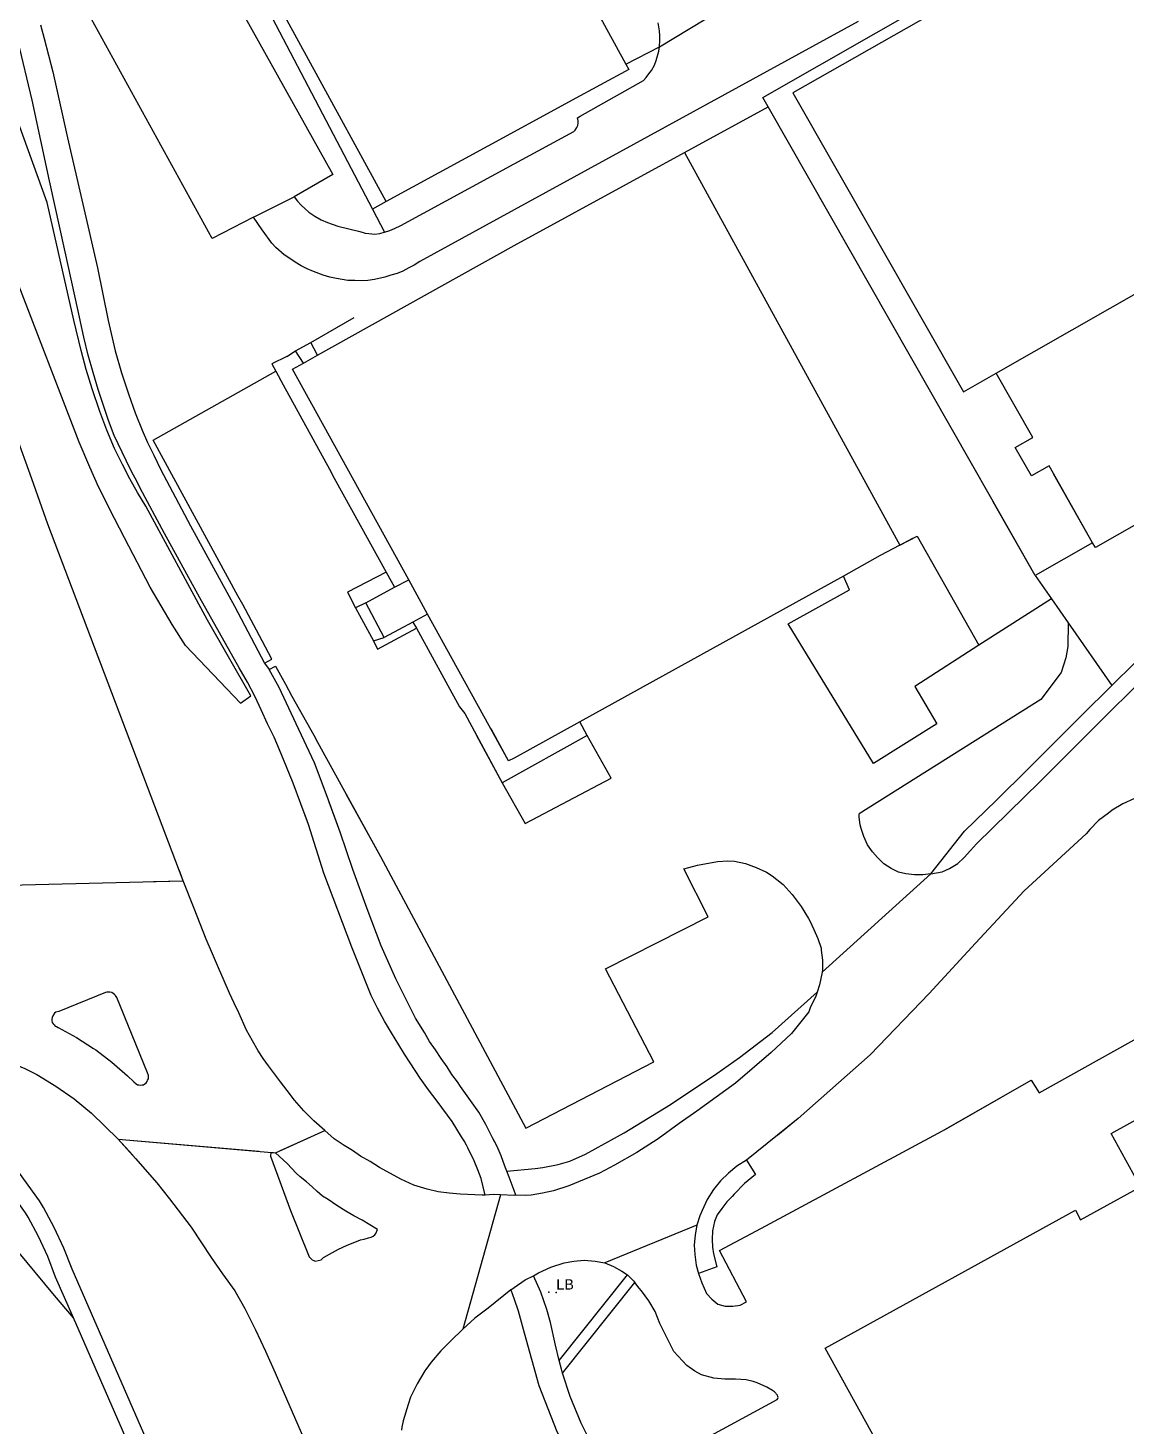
# Model space of a CAD drawing. Header units: millimetres. Extents: x 111502 to 977541, y 8702 to 1044108.
# Drawn here: x 488447 to 488566.8, y 240119.7 to 240272.3 of the extents above; entities that cross this region are included whole.
import ezdxf
from ezdxf.enums import TextEntityAlignment as Align

# ---------------------------------------------------------------- set-up
doc = ezdxf.new("R2010")
doc.units = ezdxf.units.MM
doc.header["$LTSCALE"] = 0.25
doc.linetypes.add('DASHED2', pattern=[9.525, 6.35, -3.175])
doc.layers.add('E HVSS As Laid HV', color=10, linetype='Continuous')
doc.layers.add('X HVSS Site Background', color=8, linetype='Continuous')
doc.styles.add('DE172433-F6F7-4C85-BB91-2B', font='arial.ttf', dxfattribs={"height": 0.2})

# ---------------------------------------------------------------- blocks, each defined once
blk = doc.blocks.new('OS MAP 060722')
at = {"layer": 'X HVSS Site Background', "flags": 128}
for points in [[(-315.8, 1024.12), (-315.98, 1024.44), (-315.98, 1024.44), (-316.33, 1024.99), (-316.33, 1024.99), (-317.33, 1026.69), (-317.33, 1026.69), (-318.98, 1028.89), (-318.98, 1028.89), (-319.93, 1030.14), (-319.93, 1030.14), (-320.83, 1031.39), (-320.83, 1031.39), (-321.93, 1033.09), (-321.93, 1033.09), (-322.53, 1034.04), (-322.53, 1034.04), (-323.18, 1035.04), (-323.18, 1035.04), (-323.98, 1036.34), (-323.98, 1036.34), (-324.73, 1037.64), (-324.73, 1037.64), (-325.48, 1039.04), (-325.48, 1039.04), (-326.18, 1040.44), (-326.18, 1040.44), (-328.28, 1045.69), (-328.28, 1045.69), (-331.33, 1053.79), (-331.33, 1053.79), (-333.03, 1059.09), (-333.03, 1059.09), (-334.68, 1063.59), (-334.68, 1063.59), (-335.43, 1065.39), (-335.43, 1065.39), (-336.18, 1067.24), (-336.18, 1067.24), (-336.78, 1068.64), (-336.78, 1068.64), (-337.48, 1070.09), (-337.48, 1070.09), (-338.18, 1071.59), (-338.18, 1071.59), (-338.83, 1073.04), (-338.83, 1073.04), (-339.68, 1074.64), (-339.68, 1074.64), (-340.58, 1076.19), (-340.58, 1076.19), (-344.88, 1083.84), (-344.88, 1083.84), (-348.73, 1090.84), (-348.73, 1090.84), (-351.38, 1095.79), (-351.38, 1095.79), (-351.73, 1096.49), (-351.73, 1096.49), (-352.33, 1097.64), (-352.33, 1097.64), (-352.93, 1098.84), (-352.93, 1098.84), (-354.23, 1101.54), (-354.23, 1101.54), (-354.83, 1103.19), (-354.83, 1103.19), (-355.38, 1104.84), (-355.38, 1104.84), (-355.98, 1106.59), (-355.98, 1106.59), (-356.53, 1108.44), (-356.53, 1108.44), (-357.08, 1110.34), (-357.08, 1110.34), (-357.53, 1112.29), (-357.53, 1112.29), (-358.18, 1115.29), (-358.18, 1115.29), (-359.58, 1121.59), (-359.58, 1121.59), (-361.28, 1129.34), (-361.28, 1129.34), (-363.18, 1138.14), (-363.18, 1138.14), (-364.73, 1144.69)], [(-340.43, 1072.34), (-339.33, 1073.14), (-339.33, 1073.14), (-344.03, 1081.39), (-344.03, 1081.39), (-350.78, 1093.84), (-350.78, 1093.84), (-351.68, 1095.34), (-351.68, 1095.34), (-352.53, 1096.84), (-352.53, 1096.84), (-353.33, 1098.39), (-353.33, 1098.39), (-354.18, 1100.14), (-354.18, 1100.14), (-355.03, 1102.14), (-355.03, 1102.14), (-355.78, 1104.19), (-355.78, 1104.19), (-356.63, 1106.64), (-356.63, 1106.64), (-357.28, 1108.74), (-357.28, 1108.74), (-357.83, 1110.84), (-357.83, 1110.84), (-358.63, 1114.14), (-358.63, 1114.14), (-361.53, 1126.99), (-361.53, 1126.99), (-376.13, 1167.29)], [(-340.43, 1072.34), (-346.43, 1078.64), (-346.43, 1078.64), (-347.88, 1080.94), (-347.88, 1080.94), (-350.28, 1084.99), (-350.28, 1084.99), (-353.08, 1090.39), (-353.08, 1090.39), (-354.18, 1092.49), (-354.18, 1092.49), (-355.93, 1095.94), (-355.93, 1095.94), (-356.88, 1098.09), (-356.88, 1098.09), (-358.03, 1100.84), (-358.03, 1100.84), (-364.98, 1118.89)], [(-346.68, 1052.94), (-361.46, 1091.89), (-361.46, 1091.89), (-363.2, 1096.84), (-363.2, 1096.84), (-365, 1101.77)], [(-342.43, 1157.59), (-326.05, 1126.26)], [(-324.53, 1127.09), (-341.48, 1158.14)], [(-339.03, 1125.39), (-343.53, 1123.04), (-343.53, 1123.04), (-357.93, 1149.29), (-357.93, 1149.29), (-353.33, 1151.84), (-353.33, 1151.84), (-354.78, 1154.54), (-354.78, 1154.54), (-359.4, 1151.97)], [(-343.73, 1153.99), (-330.38, 1130.04), (-330.38, 1130.04), (-334.58, 1127.59)], [(-294.73, 1143.99), (-294.68, 1144.69), (-294.68, 1144.69), (-294.68, 1145.19), (-294.68, 1145.19), (-294.73, 1145.74), (-294.73, 1145.74), (-294.88, 1146.59)], [(-294.73, 1143.99), (-283.03, 1151.09)], [(-362.28, 1146.39), (-361.88, 1144.89), (-361.88, 1144.89), (-360.93, 1141.24), (-360.93, 1141.24), (-359.33, 1134.04), (-359.33, 1134.04), (-357.63, 1126.79), (-357.63, 1126.79), (-356.03, 1119.84), (-356.03, 1119.84), (-354.88, 1114.09), (-354.88, 1114.09), (-354.13, 1110.79), (-354.13, 1110.79), (-353.43, 1108.39), (-353.43, 1108.39), (-352.63, 1105.99), (-352.63, 1105.99), (-351.93, 1104.04), (-351.93, 1104.04), (-351.18, 1102.14), (-351.18, 1102.14), (-350.58, 1100.79), (-350.58, 1100.79), (-349.88, 1099.39), (-349.88, 1099.39), (-349.18, 1097.89), (-349.18, 1097.89), (-345.88, 1091.69), (-345.88, 1091.69), (-341.08, 1082.94), (-341.08, 1082.94), (-337.83, 1076.69)], [(-273.03, 1146.74), (-310.58, 1126.19), (-310.58, 1126.19), (-320.88, 1120.54), (-320.88, 1120.54), (-321.48, 1120.14), (-321.48, 1120.14), (-322.08, 1119.84), (-322.08, 1119.84), (-322.73, 1119.49), (-322.73, 1119.49), (-323.33, 1119.24), (-323.33, 1119.24), (-324.03, 1119.04), (-324.03, 1119.04), (-324.68, 1118.84), (-324.68, 1118.84), (-325.83, 1118.59), (-325.83, 1118.59), (-326.53, 1118.49), (-326.53, 1118.49), (-327.28, 1118.44), (-327.28, 1118.44), (-327.98, 1118.49), (-327.98, 1118.49), (-328.73, 1118.49), (-328.73, 1118.49), (-329.98, 1118.69), (-329.98, 1118.69), (-330.68, 1118.84), (-330.68, 1118.84), (-331.43, 1119.04), (-331.43, 1119.04), (-332.48, 1119.44), (-332.48, 1119.44), (-333.18, 1119.74), (-333.18, 1119.74), (-333.83, 1120.09), (-333.83, 1120.09), (-334.48, 1120.49), (-334.48, 1120.49), (-335.18, 1120.94), (-335.18, 1120.94), (-335.68, 1121.29), (-335.68, 1121.29), (-336.58, 1122.09), (-336.58, 1122.09), (-337.03, 1122.54), (-337.03, 1122.54), (-338.08, 1123.99), (-338.08, 1123.99), (-339.03, 1125.39)], [(-302.63, 1149.84), (-298.4, 1142.08)], [(-282.85, 1137.43), (-283.44, 1138.46), (-283.44, 1138.46), (-264.88, 1149.04)], [(-265.13, 1147.52), (-280.16, 1138.96), (-280.16, 1138.96), (-261.56, 1106.33), (-261.56, 1106.33), (-258, 1108.36)], [(-324.73, 1123.74), (-324.73, 1123.74), (-324.73, 1123.74), (-324.13, 1123.94), (-324.13, 1123.94), (-323.63, 1124.14), (-323.63, 1124.14), (-322.93, 1124.49), (-322.93, 1124.49), (-310.58, 1131.19), (-310.58, 1131.19), (-304.08, 1134.74), (-304.08, 1134.74), (-303.93, 1134.89), (-303.93, 1134.89), (-303.73, 1135.19), (-303.73, 1135.19), (-303.63, 1135.39), (-303.63, 1135.39), (-303.58, 1135.69), (-303.58, 1135.69), (-303.58, 1135.89), (-303.58, 1135.89), (-303.68, 1136.24), (-303.68, 1136.24), (-303.36, 1136.42), (-303.36, 1136.42), (-296.48, 1140.29), (-296.48, 1140.29), (-296.18, 1140.64), (-296.18, 1140.64), (-295.88, 1141.04), (-295.88, 1141.04), (-295.58, 1141.39), (-295.58, 1141.39), (-295.28, 1141.99), (-295.28, 1141.99), (-295.08, 1142.49), (-295.08, 1142.49), (-294.78, 1143.49), (-294.78, 1143.49), (-294.73, 1143.99)], [(-298.4, 1142.08), (-294.73, 1143.99)], [(-298.4, 1142.08), (-298.08, 1141.49), (-298.08, 1141.49), (-304.24, 1138.14), (-304.24, 1138.14), (-310.58, 1134.69), (-310.58, 1134.69), (-324.53, 1127.09)], [(-291.98, 1132.44), (-282.85, 1137.43)], [(-253.72, 1086.26), (-258.62, 1094.87), (-258.62, 1094.87), (-260.68, 1098.49), (-260.68, 1098.49), (-282.85, 1137.43)], [(-332.03, 1110.34), (-310.58, 1122.29), (-310.58, 1122.29), (-291.98, 1132.44)], [(-291.98, 1132.44), (-268.48, 1089.59)], [(-339.03, 1125.39), (-334.58, 1127.59)], [(-334.58, 1127.59), (-334.23, 1127.14), (-334.23, 1127.14), (-333.83, 1126.69), (-333.83, 1126.69), (-333.38, 1126.29), (-333.38, 1126.29), (-332.98, 1125.94), (-332.98, 1125.94), (-332.33, 1125.49), (-332.33, 1125.49), (-331.63, 1125.09), (-331.63, 1125.09), (-330.93, 1124.79), (-330.93, 1124.79), (-329.83, 1124.39), (-329.83, 1124.39), (-327.58, 1123.84), (-327.58, 1123.84), (-327.18, 1123.74), (-327.18, 1123.74), (-326.83, 1123.64), (-326.83, 1123.64), (-326.43, 1123.59), (-326.43, 1123.59), (-325.78, 1123.54), (-325.78, 1123.54), (-325.23, 1123.59), (-325.23, 1123.59), (-324.75, 1123.74), (-324.75, 1123.74), (-324.73, 1123.74)], [(-324.53, 1127.09), (-326.05, 1126.26)], [(-326.05, 1126.26), (-324.73, 1123.74)], [(-258, 1108.36), (-224.82, 1127.27), (-224.82, 1127.27), (-213.96, 1108.23)], [(-245.37, 1074.26), (-242.85, 1076.75)], [(-332.78, 1111.69), (-328.03, 1114.44)], [(-334.43, 1110.79), (-332.78, 1111.69)], [(-332.03, 1110.34), (-332.78, 1111.69)], [(-335.38, 1110.19), (-337.03, 1109.39), (-337.03, 1109.39), (-336.58, 1108.59)], [(-335.38, 1110.19), (-334.43, 1110.79)], [(-333.58, 1109.44), (-334.43, 1110.79)], [(-333.58, 1109.44), (-332.03, 1110.34)], [(-265.13, 1053.69), (-263.88, 1053.94), (-263.88, 1053.94), (-263.08, 1054.29), (-263.08, 1054.29), (-262.18, 1054.84), (-262.18, 1054.84), (-261.48, 1055.49), (-261.48, 1055.49), (-260.78, 1056.24), (-260.78, 1056.24), (-260.13, 1056.99), (-260.13, 1056.99), (-256.63, 1060.39), (-256.63, 1060.39), (-253.18, 1063.79), (-253.18, 1063.79), (-247.33, 1069.64), (-247.33, 1069.64), (-241.53, 1075.39)], [(-337.83, 1076.69), (-337.01, 1077.13), (-337.01, 1077.13), (-338.08, 1079.14), (-338.08, 1079.14), (-340.18, 1083.09), (-340.18, 1083.09), (-340.73, 1084.04), (-340.73, 1084.04), (-349.98, 1101.04), (-349.98, 1101.04), (-336.58, 1108.59)], [(-336.58, 1108.59), (-335.78, 1107.09), (-335.78, 1107.09), (-330.73, 1097.89), (-330.73, 1097.89), (-330.23, 1096.89), (-330.23, 1096.89), (-324.53, 1086.64)], [(-322.08, 1085.79), (-334.78, 1108.79), (-334.78, 1108.79), (-333.58, 1109.44)], [(-247.46, 1089.85), (-252.22, 1098.23), (-252.22, 1098.23), (-254.14, 1097.14), (-254.14, 1097.14), (-255.91, 1100.26), (-255.91, 1100.26), (-254, 1101.35), (-254, 1101.35), (-258, 1108.36)], [(-222.16, 1103.56), (-247.14, 1089.31), (-247.14, 1089.31), (-247.46, 1089.85)], [(-268.48, 1089.59), (-266.62, 1090.58), (-266.62, 1090.58), (-259.86, 1078.65)], [(-247.46, 1089.85), (-253.72, 1086.26)], [(-268.48, 1089.59), (-270.63, 1088.44), (-270.63, 1088.44), (-274.63, 1086.19)], [(-324.53, 1086.64), (-328.78, 1084.44), (-328.78, 1084.44), (-327.88, 1082.74)], [(-324.53, 1086.64), (-323.63, 1084.99)], [(-323.63, 1084.99), (-322.08, 1085.79)], [(-320.03, 1082.04), (-322.08, 1085.79)], [(-274.63, 1086.19), (-303.42, 1070.29)], [(-259.86, 1078.65), (-266.86, 1074.14), (-266.86, 1074.14), (-264.47, 1070.08), (-264.47, 1070.08), (-271.37, 1065.76), (-271.37, 1065.76), (-280.68, 1080.99), (-280.68, 1080.99), (-273.98, 1084.69), (-273.98, 1084.69), (-274.63, 1086.19)], [(-253.72, 1086.26), (-251.96, 1083.74)], [(-326.78, 1083.29), (-323.63, 1084.99)], [(-251.96, 1083.74), (-259.86, 1078.65)], [(-251.96, 1083.74), (-250.13, 1081.11)], [(-326.78, 1083.29), (-327.88, 1082.74)], [(-327.88, 1082.74), (-325.93, 1079.14)], [(-324.78, 1079.49), (-326.78, 1083.29)], [(-320.03, 1082.04), (-321.63, 1081.19)], [(-303.42, 1070.29), (-310.58, 1066.34), (-310.58, 1066.34), (-311.18, 1066.04), (-311.18, 1066.04), (-320.03, 1082.04)], [(-325.93, 1079.14), (-325.48, 1078.24), (-325.48, 1078.24), (-321.23, 1080.54)], [(-321.63, 1081.19), (-324.78, 1079.49)], [(-321.63, 1081.19), (-321.23, 1080.54)], [(-321.23, 1080.54), (-316.53, 1071.94), (-316.53, 1071.94), (-315.98, 1071.19), (-315.98, 1071.19), (-311.88, 1063.64)], [(-250.13, 1081.11), (-250.15, 1078.53), (-250.15, 1078.53), (-250.4, 1077.3), (-250.4, 1077.3), (-250.89, 1075.68), (-250.89, 1075.68), (-253.11, 1072.75), (-253.11, 1072.75), (-272.93, 1060.24)], [(-250.13, 1081.11), (-245.37, 1074.26)], [(-325.93, 1079.14), (-324.78, 1079.49)], [(-337.83, 1076.69), (-337.32, 1076)], [(-337.32, 1076), (-336.63, 1076.38), (-336.63, 1076.38), (-335.54, 1074.42), (-335.54, 1074.42), (-334.83, 1073.09), (-334.83, 1073.09), (-332.43, 1068.84), (-332.43, 1068.84), (-332.03, 1068.09), (-332.03, 1068.09), (-325.18, 1055.59), (-325.18, 1055.59), (-309.29, 1025.93), (-309.29, 1025.93), (-295.35, 1033.19), (-295.35, 1033.19), (-300.6, 1043.33), (-300.6, 1043.33), (-289.42, 1049), (-289.42, 1049), (-292.06, 1054.25), (-292.06, 1054.25), (-291.53, 1054.39), (-291.53, 1054.39), (-290.58, 1054.64), (-290.58, 1054.64), (-288.38, 1055.04), (-288.38, 1055.04), (-287.28, 1055.14), (-287.28, 1055.14), (-286.53, 1055.09), (-286.53, 1055.09), (-285.33, 1054.84), (-285.33, 1054.84), (-284.18, 1054.39), (-284.18, 1054.39), (-283.03, 1053.89), (-283.03, 1053.89), (-282.43, 1053.49), (-282.43, 1053.49), (-281.23, 1052.54), (-281.23, 1052.54), (-280.23, 1051.44), (-280.23, 1051.44), (-279.28, 1050.14), (-279.28, 1050.14), (-278.48, 1048.84), (-278.48, 1048.84), (-278.33, 1048.59), (-278.33, 1048.59), (-277.88, 1047.64), (-277.88, 1047.64), (-277.43, 1046.64), (-277.43, 1046.64), (-277.08, 1045.59), (-277.08, 1045.59), (-277.08, 1045.39), (-277.08, 1045.39), (-276.93, 1044.29), (-276.93, 1044.29), (-276.93, 1043.24), (-276.93, 1043.24), (-276.98, 1042.99)], [(-312.57, 1024.22), (-312.93, 1024.89), (-312.93, 1024.89), (-313.68, 1026.34), (-313.68, 1026.34), (-314.43, 1027.69), (-314.43, 1027.69), (-316.43, 1030.49), (-316.43, 1030.49), (-316.78, 1030.99), (-316.78, 1030.99), (-317.38, 1031.79), (-317.38, 1031.79), (-317.88, 1032.64), (-317.88, 1032.64), (-318.53, 1033.54), (-318.53, 1033.54), (-319.18, 1034.49), (-319.18, 1034.49), (-319.83, 1035.39), (-319.83, 1035.39), (-320.38, 1036.39), (-320.38, 1036.39), (-321.33, 1037.94), (-321.33, 1037.94), (-323.48, 1042.24), (-323.48, 1042.24), (-325.08, 1045.84), (-325.08, 1045.84), (-326.63, 1049.89), (-326.63, 1049.89), (-328.18, 1054.19), (-328.18, 1054.19), (-329.58, 1058.24), (-329.58, 1058.24), (-330.98, 1062.14), (-330.98, 1062.14), (-332.38, 1065.84), (-332.38, 1065.84), (-334.38, 1070.09), (-334.38, 1070.09), (-336.23, 1074.04), (-336.23, 1074.04), (-337.32, 1076)], [(-265.13, 1053.69), (-261.45, 1058.35), (-261.45, 1058.35), (-257.96, 1061.75), (-257.96, 1061.75), (-254.52, 1065.14), (-254.52, 1065.14), (-248.67, 1070.99), (-248.67, 1070.99), (-245.37, 1074.26)], [(-302.6, 1068.82), (-303.42, 1070.29)], [(-311.88, 1063.64), (-309.37, 1059.19), (-309.37, 1059.19), (-299.99, 1064.15), (-299.99, 1064.15), (-302.6, 1068.82)], [(-302.6, 1068.82), (-311.88, 1063.64)], [(-242.88, 1061.94), (-244.18, 1061.34), (-244.18, 1061.34), (-245.33, 1060.64), (-245.33, 1060.64), (-245.73, 1060.34), (-245.73, 1060.34), (-246.83, 1059.54), (-246.83, 1059.54), (-247.78, 1058.54), (-247.78, 1058.54), (-248.18, 1058.09), (-248.18, 1058.09), (-254.93, 1051.84), (-254.93, 1051.84), (-260.23, 1046.14), (-260.23, 1046.14), (-265.28, 1040.64), (-265.28, 1040.64), (-271.73, 1033.94), (-271.73, 1033.94), (-279.58, 1026.99), (-279.58, 1026.99), (-281.82, 1025.18)], [(-265.13, 1053.69), (-265.98, 1053.59), (-265.98, 1053.59), (-266.88, 1053.59), (-266.88, 1053.59), (-267.83, 1053.69), (-267.83, 1053.69), (-268.63, 1053.89), (-268.63, 1053.89), (-269.43, 1054.29), (-269.43, 1054.29), (-270.23, 1054.79), (-270.23, 1054.79), (-270.93, 1055.49), (-270.93, 1055.49), (-271.48, 1056.09), (-271.48, 1056.09), (-272.03, 1056.89), (-272.03, 1056.89), (-272.43, 1057.79), (-272.43, 1057.79), (-272.73, 1058.64), (-272.73, 1058.64), (-272.83, 1059.04), (-272.83, 1059.04), (-272.93, 1059.89), (-272.93, 1059.89), (-272.93, 1060.24)], [(-276.98, 1042.99), (-265.13, 1053.69)], [(-367.23, 1052.44), (-346.68, 1052.94)], [(-331.23, 1025.69), (-332.43, 1026.74), (-332.43, 1026.74), (-333.53, 1027.84), (-333.53, 1027.84), (-334.53, 1028.99), (-334.53, 1028.99), (-335.33, 1030.04), (-335.33, 1030.04), (-336.08, 1030.99), (-336.08, 1030.99), (-336.73, 1031.89), (-336.73, 1031.89), (-337.38, 1032.74), (-337.38, 1032.74), (-337.98, 1033.54), (-337.98, 1033.54), (-338.53, 1034.39), (-338.53, 1034.39), (-339.13, 1035.49), (-339.13, 1035.49), (-339.78, 1036.64), (-339.78, 1036.64), (-340.63, 1038.54), (-340.63, 1038.54), (-341.13, 1039.59), (-341.13, 1039.59), (-341.63, 1040.69), (-341.63, 1040.69), (-342.23, 1042.04), (-342.23, 1042.04), (-342.83, 1043.44), (-342.83, 1043.44), (-343.48, 1044.99), (-343.48, 1044.99), (-344.18, 1046.59), (-344.18, 1046.59), (-345.48, 1049.94), (-345.48, 1049.94), (-346.68, 1052.94)], [(-276.98, 1042.99), (-277.28, 1041.59), (-277.28, 1041.59), (-277.53, 1040.79)], [(-355.18, 1040.74), (-360.28, 1038.69), (-360.28, 1038.69), (-360.58, 1038.59), (-360.58, 1038.59), (-360.73, 1038.49), (-360.73, 1038.49), (-360.93, 1038.19), (-360.93, 1038.19), (-360.98, 1038.04), (-360.98, 1038.04), (-361.03, 1037.84), (-361.03, 1037.84), (-361.03, 1037.69), (-361.03, 1037.69), (-360.98, 1037.49), (-360.98, 1037.49), (-360.88, 1037.34), (-360.88, 1037.34), (-360.78, 1037.24), (-360.78, 1037.24), (-360.68, 1037.09), (-360.68, 1037.09), (-360.53, 1037.04), (-360.53, 1037.04), (-360.33, 1036.94), (-360.33, 1036.94), (-358.33, 1035.84), (-358.33, 1035.84), (-356.48, 1034.64), (-356.48, 1034.64), (-356.23, 1034.49), (-356.23, 1034.49), (-354.48, 1033.14), (-354.48, 1033.14), (-352.78, 1031.64), (-352.78, 1031.64), (-352.08, 1030.99), (-352.08, 1030.99), (-351.83, 1030.79), (-351.83, 1030.79), (-351.68, 1030.69), (-351.68, 1030.69), (-351.53, 1030.69), (-351.53, 1030.69), (-351.38, 1030.64), (-351.38, 1030.64), (-351.18, 1030.69), (-351.18, 1030.69), (-351.03, 1030.69), (-351.03, 1030.69), (-350.73, 1030.89), (-350.73, 1030.89), (-350.63, 1031.04), (-350.63, 1031.04), (-350.58, 1031.19), (-350.58, 1031.19), (-350.48, 1031.34), (-350.48, 1031.34), (-350.48, 1031.69), (-350.48, 1031.69), (-350.58, 1031.99), (-350.58, 1031.99), (-353.93, 1040.19), (-353.93, 1040.19), (-354.08, 1040.44), (-354.08, 1040.44), (-354.18, 1040.54), (-354.18, 1040.54), (-354.48, 1040.74), (-354.48, 1040.74), (-354.68, 1040.79), (-354.68, 1040.79), (-355.03, 1040.79), (-355.03, 1040.79), (-355.18, 1040.74)], [(-300.03, 1024.62), (-298.57, 1025.42), (-298.57, 1025.42), (-293.52, 1028.53), (-293.52, 1028.53), (-288.47, 1031.9), (-288.47, 1031.9), (-285.99, 1033.66), (-285.99, 1033.66), (-282.41, 1036.4), (-282.41, 1036.4), (-277.53, 1040.79)], [(-277.53, 1040.79), (-277.68, 1040.34), (-277.68, 1040.34), (-278.28, 1039.09), (-278.28, 1039.09), (-278.43, 1038.64), (-278.43, 1038.64), (-280.33, 1036.29), (-280.33, 1036.29), (-282.53, 1034.19), (-282.53, 1034.19), (-286.43, 1030.84), (-286.43, 1030.84), (-290.63, 1027.79), (-290.63, 1027.79), (-292.58, 1026.44), (-292.58, 1026.44), (-294.88, 1024.79), (-294.88, 1024.79), (-294.9, 1024.78)], [(-263.63, 1025.75), (-254.15, 1031.19), (-254.15, 1031.19), (-253.31, 1029.79), (-253.31, 1029.79), (-238.57, 1038.01), (-238.57, 1038.01), (-237.8, 1036.8)], [(-374.08, 1035.09), (-371.93, 1034.89), (-371.93, 1034.89), (-370.13, 1034.54), (-370.13, 1034.54), (-368.03, 1033.99), (-368.03, 1033.99), (-365.98, 1033.29), (-365.98, 1033.29), (-363.98, 1032.44), (-363.98, 1032.44), (-362.68, 1031.79), (-362.68, 1031.79), (-360.58, 1030.54), (-360.58, 1030.54), (-358.58, 1029.14), (-358.58, 1029.14), (-356.68, 1027.59), (-356.68, 1027.59), (-353.78, 1024.74)], [(-336.08, 1023.49), (-331.23, 1025.69)], [(-328.6, 1023.72), (-329.13, 1024.04), (-329.13, 1024.04), (-330.23, 1024.79), (-330.23, 1024.79), (-331.23, 1025.69)], [(-353.78, 1024.74), (-338.44, 1023.42)], [(-353.78, 1024.74), (-352.19, 1022.99)]]:
    blk.add_lwpolyline(points, dxfattribs=at)
at = {"layer": 'X HVSS Site Background'}
for points in [[(-245.37, 1074.26), (-242.85, 1076.75), (-237.92, 1081.43), (-232.91, 1085.99), (-232.37, 1086.42), (-226.8, 1090.94), (-220.93, 1095.34), (-217.22, 1097.83), (-213.48, 1100.24), (-209.04, 1102.51), (-204.88, 1104.91), (-203.04, 1106.27), (-201.48, 1107.87), (-200.82, 1108.86), (-200.23, 1110.1), (-199.82, 1111.27), (-199.61, 1112.46), (-199.48, 1113.65), (-199.48, 1114.12), (-199.57, 1115.38), (-199.75, 1116.57), (-200.05, 1117.6)], [(-265.13, 1053.69), (-263.88, 1053.94), (-263.08, 1054.29), (-262.18, 1054.84), (-261.48, 1055.49), (-260.78, 1056.24), (-260.13, 1056.99), (-256.63, 1060.39), (-253.18, 1063.79), (-247.33, 1069.64), (-241.53, 1075.39)], [(-222.16, 1103.56), (-247.14, 1089.31), (-247.46, 1089.85)], [(-247.46, 1089.85), (-251.69, 1097.3)], [(-253.72, 1086.26), (-258.3, 1094.31)], [(-268.53, 1089.68), (-268.48, 1089.59)], [(-268.48, 1089.59), (-267.08, 1090.34)], [(-266.6, 1090.55), (-259.86, 1078.65)], [(-247.46, 1089.85), (-253.72, 1086.26)], [(-268.48, 1089.59), (-270.63, 1088.44), (-274.63, 1086.19)], [(-274.63, 1086.19), (-303.42, 1070.29)], [(-259.86, 1078.65), (-266.86, 1074.14), (-264.47, 1070.08), (-271.37, 1065.76), (-280.68, 1080.99), (-273.98, 1084.69), (-274.63, 1086.19)], [(-253.72, 1086.26), (-251.96, 1083.74)], [(-251.96, 1083.74), (-259.86, 1078.65)], [(-251.96, 1083.74), (-250.13, 1081.11)], [(-250.13, 1081.11), (-250.15, 1078.53), (-250.4, 1077.3), (-250.89, 1075.68), (-253.11, 1072.75), (-272.93, 1060.24)], [(-250.13, 1081.11), (-245.37, 1074.26)], [(-265.13, 1053.69), (-261.45, 1058.35), (-257.96, 1061.75), (-254.52, 1065.14), (-248.67, 1070.99), (-245.37, 1074.26)], [(-303.42, 1070.29), (-310.58, 1066.34), (-311.18, 1066.04), (-313.1, 1069.52)], [(-302.6, 1068.82), (-303.42, 1070.29)], [(-314.68, 1068.81), (-311.88, 1063.64)], [(-311.88, 1063.64), (-309.37, 1059.19), (-299.99, 1064.15), (-302.6, 1068.82)], [(-302.6, 1068.82), (-311.88, 1063.64)], [(-328.9, 1062.38), (-325.18, 1055.59), (-309.29, 1025.93), (-295.35, 1033.19), (-300.6, 1043.33), (-289.42, 1049), (-292.06, 1054.25), (-291.53, 1054.39), (-290.58, 1054.64), (-288.38, 1055.04), (-287.28, 1055.14), (-286.53, 1055.09), (-285.33, 1054.84), (-284.18, 1054.39), (-283.03, 1053.89), (-282.43, 1053.49), (-281.23, 1052.54), (-280.23, 1051.44), (-279.28, 1050.14), (-278.48, 1048.84), (-278.33, 1048.59), (-277.88, 1047.64), (-277.43, 1046.64), (-277.08, 1045.59), (-277.08, 1045.39), (-276.93, 1044.29), (-276.93, 1043.24), (-276.98, 1042.99)], [(-233.58, 1062.24), (-235.58, 1062.74), (-237.03, 1062.84), (-238.58, 1062.84), (-238.93, 1062.79), (-240.33, 1062.64), (-241.68, 1062.29), (-242.88, 1061.94), (-244.18, 1061.34), (-245.33, 1060.64), (-245.73, 1060.34), (-246.83, 1059.54), (-247.78, 1058.54), (-248.18, 1058.09), (-254.93, 1051.84), (-260.23, 1046.14), (-265.28, 1040.64), (-271.73, 1033.94), (-279.58, 1026.99), (-285.23, 1022.44)], [(-311.38, 1021.26), (-311.58, 1021.79), (-311.98, 1022.94), (-312.43, 1023.94), (-312.93, 1024.89), (-313.68, 1026.34), (-314.43, 1027.69), (-316.43, 1030.49), (-316.78, 1030.99), (-317.38, 1031.79), (-317.88, 1032.64), (-318.53, 1033.54), (-319.18, 1034.49), (-319.83, 1035.39), (-320.38, 1036.39), (-321.33, 1037.94), (-323.48, 1042.24), (-325.08, 1045.84), (-326.63, 1049.89), (-328.18, 1054.19), (-329.58, 1058.24), (-330.76, 1061.54)], [(-313.73, 1018.64), (-314.18, 1020.44), (-314.53, 1021.39), (-314.93, 1022.39), (-315.63, 1023.79), (-315.98, 1024.44), (-316.33, 1024.99), (-317.33, 1026.69), (-318.98, 1028.89), (-319.93, 1030.14), (-320.83, 1031.39), (-321.93, 1033.09), (-322.53, 1034.04), (-323.18, 1035.04), (-323.98, 1036.34), (-324.73, 1037.64), (-325.48, 1039.04), (-326.18, 1040.44), (-328.28, 1045.69), (-331.33, 1053.79), (-333.03, 1059.09), (-333.47, 1060.31)], [(-265.13, 1053.69), (-265.98, 1053.59), (-266.88, 1053.59), (-267.83, 1053.69), (-268.63, 1053.89), (-269.43, 1054.29), (-270.23, 1054.79), (-270.93, 1055.49), (-271.48, 1056.09), (-272.03, 1056.89), (-272.43, 1057.79), (-272.73, 1058.64), (-272.83, 1059.04), (-272.93, 1059.89), (-272.93, 1060.24)], [(-346.68, 1052.94), (-347.13, 1054.13)], [(-276.98, 1042.99), (-265.13, 1053.69)], [(-349.93, 1052.86), (-346.68, 1052.94)], [(-331.23, 1025.69), (-332.43, 1026.74), (-333.53, 1027.84), (-334.53, 1028.99), (-335.33, 1030.04), (-336.08, 1030.99), (-336.73, 1031.89), (-337.38, 1032.74), (-337.98, 1033.54), (-338.53, 1034.39), (-339.13, 1035.49), (-339.78, 1036.64), (-340.63, 1038.54), (-341.13, 1039.59), (-341.63, 1040.69), (-342.23, 1042.04), (-342.83, 1043.44), (-343.48, 1044.99), (-344.18, 1046.59), (-345.48, 1049.94), (-346.68, 1052.94)], [(-276.98, 1042.99), (-277.28, 1041.59), (-277.53, 1040.79)], [(-355.18, 1040.74), (-360.28, 1038.69), (-360.58, 1038.59), (-360.73, 1038.49), (-360.93, 1038.19), (-360.98, 1038.04), (-361.03, 1037.84), (-361.03, 1037.69), (-360.98, 1037.49), (-360.88, 1037.34), (-360.78, 1037.24), (-360.68, 1037.09), (-360.53, 1037.04), (-360.33, 1036.94), (-358.33, 1035.84), (-356.48, 1034.64), (-356.23, 1034.49), (-354.48, 1033.14), (-352.78, 1031.64), (-352.08, 1030.99), (-351.83, 1030.79), (-351.68, 1030.69), (-351.53, 1030.69), (-351.38, 1030.64), (-351.18, 1030.69), (-351.03, 1030.69), (-350.73, 1030.89), (-350.63, 1031.04), (-350.58, 1031.19), (-350.48, 1031.34), (-350.48, 1031.69), (-350.58, 1031.99), (-353.93, 1040.19), (-354.08, 1040.44), (-354.18, 1040.54), (-354.48, 1040.74), (-354.68, 1040.79), (-355.03, 1040.79), (-355.18, 1040.74)], [(-311.38, 1021.26), (-308.3, 1021.54), (-307.46, 1021.66), (-305.78, 1021.99), (-304.5, 1022.34), (-302.79, 1023.09), (-298.57, 1025.42), (-293.52, 1028.53), (-288.47, 1031.9), (-285.99, 1033.66), (-282.41, 1036.4), (-277.53, 1040.79)], [(-277.53, 1040.79), (-277.68, 1040.34), (-278.28, 1039.09), (-278.43, 1038.64), (-280.33, 1036.29), (-282.53, 1034.19), (-286.43, 1030.84), (-290.63, 1027.79), (-292.58, 1026.44), (-294.88, 1024.79), (-297.18, 1023.29), (-299.63, 1021.89), (-301.28, 1021.04), (-302.93, 1020.34), (-304.63, 1019.64), (-306.28, 1019.09), (-307.48, 1018.84), (-308.73, 1018.64), (-309.38, 1018.59), (-310.38, 1018.64)], [(-290.45, 1010.08), (-290.1, 1009.05), (-289.6, 1007.89), (-289.01, 1007.29), (-288.34, 1006.74), (-287.56, 1006.5), (-286.71, 1006.5), (-285.93, 1006.62), (-285.22, 1007), (-288.19, 1012.58), (-283.58, 1015.04), (-263.83, 1025.64), (-254.15, 1031.19), (-253.31, 1029.79), (-238.57, 1038.01), (-237.66, 1036.57)], [(-216.51, 986.27), (-222.18, 983.14), (-224.08, 986.58), (-230.73, 982.91), (-228.84, 979.49), (-256, 964.5), (-276.65, 1001.94), (-249.34, 1017), (-248.77, 1015.95), (-242.24, 1019.55), (-245.44, 1025.36), (-236.63, 1030.22), (-239.44, 1035.32), (-239.55, 1035.53), (-237.66, 1036.57)], [(-358.68, 1005.24), (-360.62, 1009.68), (-361.48, 1011.93), (-362.48, 1014.12), (-363.62, 1016.23), (-363.91, 1016.72), (-366.03, 1019.72), (-368.45, 1022.49), (-371.01, 1025.16), (-371.24, 1025.4), (-373.86, 1027.99), (-376.59, 1030.47), (-379.43, 1032.83), (-382.23, 1034.69)], [(-305.18, 923.54), (-310.58, 920.87), (-316.91, 917.75), (-324.02, 932.56), (-330.95, 947.45), (-331.15, 947.88), (-337.95, 962.83), (-340.18, 967.82), (-358.82, 1010.54), (-359.72, 1012.86), (-360.77, 1015.11), (-361.95, 1017.3), (-362.38, 1018.01), (-364.54, 1021.04), (-366.99, 1023.85), (-369.58, 1026.54), (-369.9, 1026.88), (-372.55, 1029.5), (-375.32, 1032), (-378.18, 1034.39), (-378.38, 1035.14)], [(-374.08, 1035.09), (-371.93, 1034.89), (-370.13, 1034.54), (-368.03, 1033.99), (-365.98, 1033.29), (-363.98, 1032.44), (-362.68, 1031.79), (-360.58, 1030.54), (-358.58, 1029.14), (-356.68, 1027.59), (-353.78, 1024.74)], [(-358.68, 1005.24), (-360.73, 1007.69), (-364.78, 1012.54)], [(-336.63, 1023.24), (-331.23, 1025.69)], [(-313.73, 1018.64), (-314.08, 1018.64), (-316.48, 1018.74), (-317.68, 1018.84), (-318.88, 1018.99), (-320.08, 1019.29), (-321.53, 1019.74), (-322.93, 1020.39), (-325.28, 1021.64), (-326.28, 1022.29), (-327.33, 1022.89), (-328.23, 1023.49), (-329.13, 1024.04), (-330.23, 1024.79), (-331.23, 1025.69)], [(-353.78, 1024.74), (-337.03, 1023.29)], [(-353.78, 1024.74), (-351.88, 1022.64), (-349.58, 1019.99), (-348.18, 1018.24), (-345.83, 1015.14), (-343.63, 1011.84), (-342.41, 1010.05), (-341.06, 1008.18), (-339.96, 1006.26), (-338.8, 1003.94), (-337.71, 1001.6), (-336.65, 999.24), (-333.55, 992.15), (-332.55, 989.85)], [(-337.03, 1023.29), (-337.13, 1023.19), (-337.18, 1023.04), (-337.18, 1022.89), (-334.98, 1016.94), (-333.03, 1012.09), (-332.93, 1011.89), (-332.63, 1011.59), (-332.43, 1011.49), (-332.28, 1011.44), (-331.98, 1011.49), (-331.63, 1011.59), (-331.38, 1011.84), (-329.73, 1012.74), (-328.88, 1013.14), (-327.33, 1013.74), (-326.93, 1013.84), (-326.48, 1013.99), (-326.18, 1014.04), (-325.98, 1014.14), (-325.78, 1014.29), (-325.68, 1014.44), (-325.48, 1014.89), (-327.18, 1015.89), (-328.08, 1016.39), (-328.93, 1016.89), (-329.93, 1017.49), (-330.88, 1018.14), (-331.48, 1018.54), (-332.08, 1019.04), (-332.63, 1019.54), (-333.23, 1020.09), (-333.93, 1020.64), (-334.38, 1021.04), (-335.33, 1022.09), (-336.63, 1023.24)], [(-337.03, 1023.29), (-336.83, 1023.29), (-336.64, 1023.24), (-336.63, 1023.24)], [(-310.38, 1018.64), (-310.58, 1019.14), (-311.13, 1020.59), (-311.38, 1021.26)], [(-285.23, 1022.44), (-286.28, 1021.79), (-287.18, 1021.04), (-288.08, 1020.19), (-288.83, 1019.24), (-289.53, 1018.14), (-290.08, 1016.94), (-290.33, 1016.39), (-290.63, 1015.34)], [(-285.23, 1022.44), (-284.23, 1020.89), (-285.43, 1019.89), (-286.58, 1018.74), (-286.78, 1018.49), (-287.38, 1017.89), (-287.93, 1017.19), (-288.43, 1016.49), (-288.73, 1015.74), (-288.93, 1014.74), (-288.98, 1013.79), (-288.93, 1012.94), (-288.83, 1012.24), (-288.47, 1010.8), (-290.45, 1010.08)], [(-312.06, 1018.66), (-316.18, 1003.99)], [(-312.06, 1018.66), (-312.88, 1018.69), (-313.73, 1018.64)], [(-310.38, 1018.64), (-310.58, 1018.61), (-312.06, 1018.66)], [(-290.63, 1015.34), (-300.68, 1011.24)], [(-290.63, 1015.34), (-290.83, 1014.29), (-290.93, 1013.19), (-290.88, 1012.14), (-290.73, 1010.99), (-290.45, 1010.08)], [(-308.48, 1009.84), (-307.93, 1010.14), (-306.58, 1010.79), (-305.13, 1011.24), (-304.08, 1011.44), (-302.93, 1011.54), (-301.73, 1011.44), (-300.68, 1011.24)], [(-300.68, 1011.24), (-299.73, 1010.84), (-298.83, 1010.34), (-298.23, 1009.94)], [(-310.93, 1008.29), (-310.58, 1008.54), (-309.38, 1009.39), (-308.48, 1009.84)], [(-305.66, 1000.59), (-306.08, 1002.24), (-306.63, 1004.74), (-307.03, 1006.14), (-307.68, 1008.04), (-308.48, 1009.84)], [(-305.66, 1000.59), (-298.23, 1009.94)], [(-305.29, 999.2), (-297.41, 1009.1)], [(-298.23, 1009.94), (-297.53, 1009.24), (-297.41, 1009.1)], [(-292.93, 990.31), (-281.89, 996.33), (-281.82, 996.44), (-281.78, 996.54), (-281.8, 996.67), (-281.85, 996.8), (-282.19, 997.15), (-282.38, 997.3), (-283.02, 997.69), (-284.08, 998.13), (-284.49, 998.28), (-285.28, 998.49), (-286.43, 998.56), (-287.59, 998.56), (-288.78, 998.64), (-290.14, 999.02), (-290.87, 999.43), (-291.73, 1000.05), (-293.16, 1001.58), (-294.68, 1004.64), (-295.18, 1005.94), (-295.88, 1007.09), (-296.68, 1008.19), (-296.93, 1008.49), (-297.41, 1009.1)], [(-310.93, 1008.29), (-313.43, 1006.29), (-314.88, 1005.19), (-316.18, 1003.99)], [(-310.93, 1008.29), (-310.58, 1007.29), (-310.13, 1005.99), (-309.48, 1003.59), (-307.88, 997.84), (-305.93, 992.84), (-303.43, 988.04), (-296.13, 974.54), (-291.28, 965.64), (-286.48, 956.79), (-282.23, 948.99), (-278.08, 941.19), (-293.63, 928.49)], [(-264.98, 815.34), (-274.46, 832.17), (-277.07, 836.86), (-284.15, 849.68), (-291.13, 862.56), (-291.94, 864.08), (-296.96, 873.69), (-300, 879.52), (-306.7, 892.7), (-310.58, 900.5), (-316.51, 912.41), (-317.92, 915.26), (-318.72, 916.9), (-325.83, 931.71), (-332.77, 946.61), (-332.97, 947.05), (-339.77, 962.01), (-342.01, 967.02), (-358.68, 1005.24)], [(-316.18, 1003.99), (-317.48, 1002.74), (-318.58, 1001.64), (-319.63, 1000.39), (-320.2, 999.61), (-320.33, 999.44), (-321.18, 998.04), (-321.88, 996.59), (-322.13, 995.79), (-322.68, 993.99), (-322.83, 993.29), (-322.88, 992.97)], [(-305.29, 999.2), (-305.43, 999.64), (-305.66, 1000.59)], [(-204.43, 812.29), (-237.93, 873.69), (-245.53, 887.69), (-247.33, 891.04), (-256.76, 908.35), (-274.63, 941.14), (-275.83, 943.44), (-295.03, 978.59), (-301.13, 989.59), (-302.23, 991.64), (-303.28, 993.74), (-304.48, 996.64), (-305.29, 999.2)]]:
    blk.add_lwpolyline(points, dxfattribs=at)
for p in [(-306.81, 1008.04), (-305.98, 1007.99)]:
    blk.add_point(p, dxfattribs=at)
at = {"layer": 'X HVSS Site Background', "style": 'DE172433-F6F7-4C85-BB91-2B'}
blk.add_text('LB', height=1.125, dxfattribs=at).set_placement((-305.98, 1007.99), align=Align.BOTTOM_LEFT)

msp = doc.modelspace()

# ---------------------------------------------------------------- linework, layer by layer
at = {"lineweight": 0}
msp.add_circle((488727.82, 239008.33), 11388.42, dxfattribs=at)
at = {"layer": 'X HVSS Site Background', "lineweight": 0}
for p in [(488503.76, 240134.34), (488504.6, 240134.3)]:
    msp.add_point(p, dxfattribs=at)

# ---------------------------------------------------------------- block references
at = {"layer": 'E HVSS As Laid HV', "linetype": 'DASHED2', "lineweight": 0}
msp.add_blockref('OS MAP 060722', (488810.58, 239126.31), dxfattribs=at)

# ---------------------------------------------------------------- texts
at = {"layer": 'X HVSS Site Background', "lineweight": 0, "style": 'DE172433-F6F7-4C85-BB91-2B'}
msp.add_text('LB', height=1.125, dxfattribs=at).set_placement((488504.6, 240134.3), align=Align.BOTTOM_LEFT)

doc.saveas('drawing.dxf')
